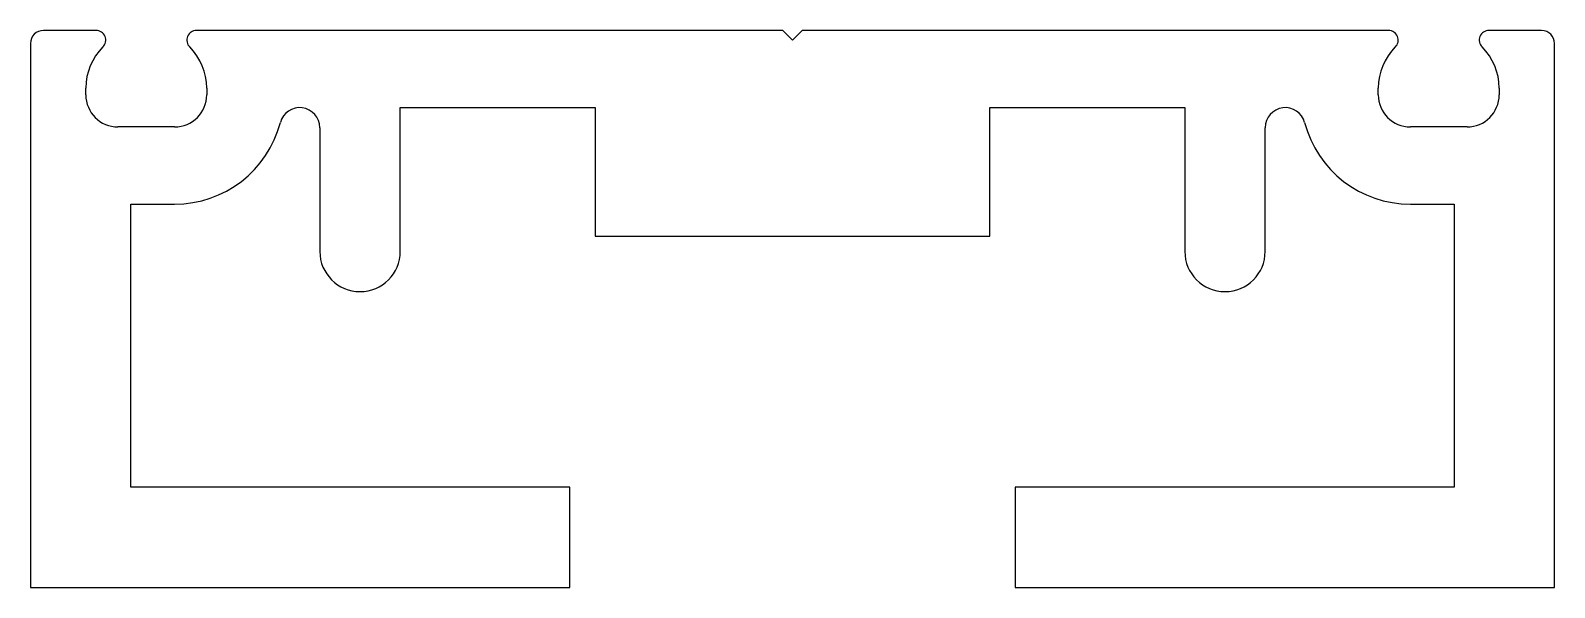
# Model space of a CAD drawing. Extents: x -30.5 to 29.6, y -13.1 to 8.9.
import ezdxf

# ---------------------------------------------------------------- set-up
doc = ezdxf.new("R2010")
doc.units = 0
doc.header["$MEASUREMENT"] = 0
doc.layers.get('0').update_dxf_attribs({"linetype": 'CONTINUOUS'})

msp = doc.modelspace()

# ---------------------------------------------------------------- linework, layer by layer
for p, q in [((-27.947, 8.884), (-30.03, 8.884)), ((-0.833, 8.884), (-23.984, 8.884)), ((-0.452, 8.503), (-0.833, 8.884)), ((-0.071, 8.884), (-0.452, 8.503)), ((23.08, 8.884), (-0.071, 8.884)), ((29.125, 8.884), (27.042, 8.884)), ((-30.538, 8.376), (-30.538, -13.116)), ((29.633, -13.116), (29.633, 8.377)), ((-28.353, 6.344), (-28.353, 6.611)), ((-23.578, 6.611), (-23.578, 6.344)), ((22.673, 6.344), (22.673, 6.611)), ((27.448, 6.611), (27.448, 6.344)), ((-15.94, 0.159), (-15.94, 5.836)), ((-15.94, 5.836), (-8.249, 5.836)), ((-8.249, 5.836), (-8.249, 0.758)), ((7.344, 5.836), (15.035, 5.836)), ((7.344, 0.758), (7.344, 5.836)), ((15.035, 5.836), (15.035, 0.159)), ((-24.848, 5.074), (-27.083, 5.074)), ((-19.115, 5.045), (-19.115, 0.159)), ((18.21, 0.159), (18.21, 5.045)), ((26.178, 5.074), (23.943, 5.074)), ((-26.576, -9.156), (-26.575, 2.026)), ((-26.575, 2.026), (-24.848, 2.026)), ((23.943, 2.026), (25.67, 2.026)), ((25.67, 2.026), (25.671, -9.156)), ((-8.249, 0.758), (7.344, 0.758)), ((-9.249, -9.156), (-26.576, -9.156)), ((-9.249, -13.116), (-9.249, -9.156)), ((25.671, -9.156), (8.344, -9.156)), ((8.344, -9.156), (8.344, -13.116)), ((-30.538, -13.116), (-9.249, -13.116)), ((8.344, -13.116), (29.633, -13.116))]:
    msp.add_line(p, q)
for centre, radius, start, end in [((-30.03, 8.376), 0.508, 89.99872, 180.00128), ((-27.947, 8.503), 0.381, 314.80903, 89.99872), ((-23.984, 8.503), 0.381, 90, 225.18841), ((23.08, 8.503), 0.381, 314.81159, 90), ((27.042, 8.503), 0.381, 90.00128, 225.19097), ((29.125, 8.376), 0.508, 0.00128, 90.00128), ((-26.067, 6.611), 2.286, 134.80903, 179.99872), ((-25.864, 6.611), 2.286, 359.99872, 45.18841), ((24.959, 6.611), 2.286, 134.81159, 180.00128), ((25.162, 6.611), 2.286, 0.00128, 45.19097), ((-27.083, 6.344), 1.27, 179.99872, 269.99872), ((-24.848, 6.344), 1.27, 269.99872, 359.99872), ((23.943, 6.344), 1.27, 180.00128, 270.00128), ((26.178, 6.344), 1.27, 270.00128, 0.00128), ((-19.907, 5.045), 0.792, 359.99872, 165.26337), ((19.002, 5.045), 0.792, 14.73663, 180.00128), ((-24.848, 6.344), 4.318, 269.99872, 345.26337), ((23.943, 6.344), 4.318, 194.73663, 270.00128), ((-17.527, 0.159), 1.587, 179.99872, 359.99872), ((16.623, 0.159), 1.587, 180.00128, 0.00128)]:
    msp.add_arc(centre, radius, start, end)

doc.saveas('drawing.dxf')
